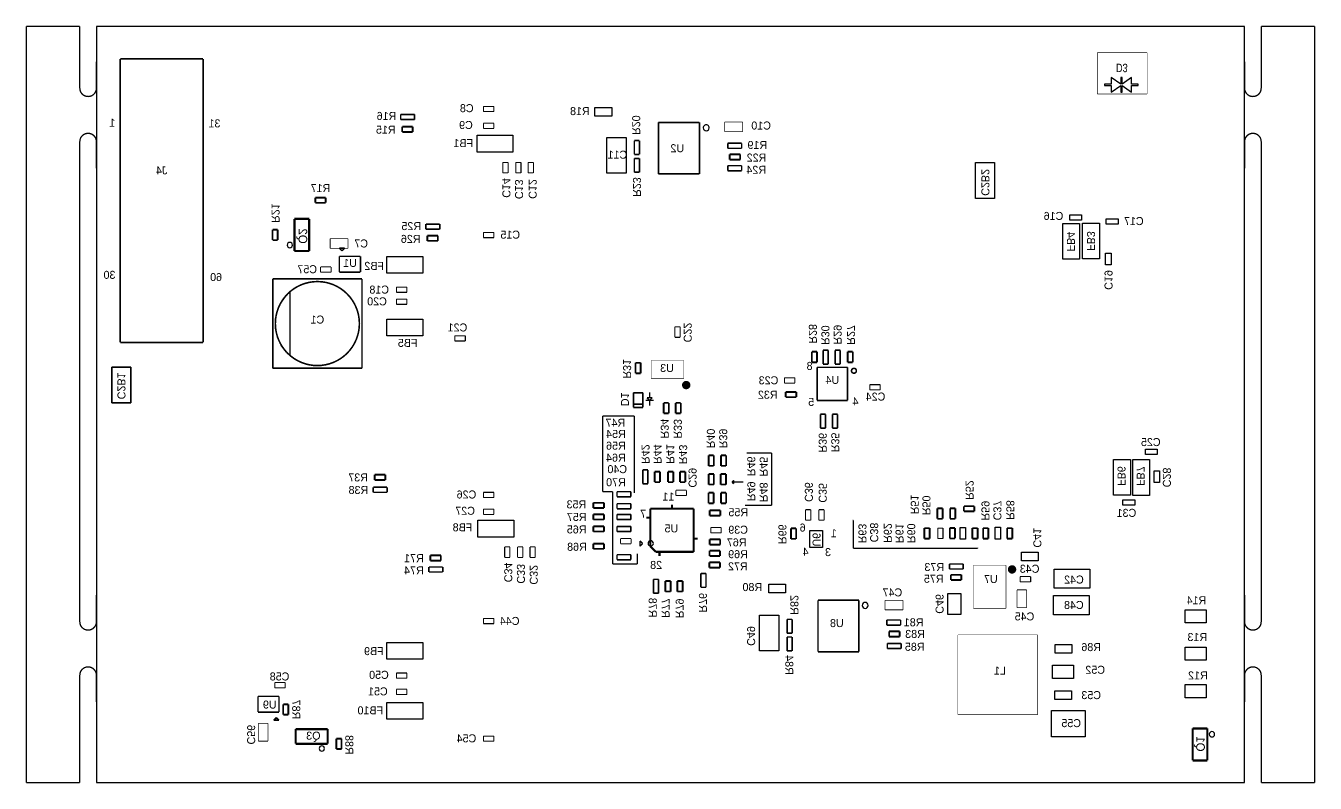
# Model space of a CAD drawing. Extents: x -133 to 287, y -155 to 143.
# Drawn here: x -6.7 to 116, y -0.1 to 72 of the extents above; entities that cross this region are included whole.
import ezdxf
from ezdxf.enums import TextEntityAlignment as Align

# ---------------------------------------------------------------- set-up
doc = ezdxf.new("R2010")
doc.units = 0
for name, color, linetype in [('BG_ASSEMBLY_BOTTOM', 1, 'CONTINUOUS'), ('BG_OUTLINE', 2, 'CONTINUOUS'), ('PG_ASSEMBLY_BOTTOM', 4, 'CONTINUOUS'), ('RD_ASSEMBLY_BOTTOM', 5, 'CONTINUOUS')]:
    doc.layers.add(name, color=color, linetype=linetype)

msp = doc.modelspace()

# ---------------------------------------------------------------- linework, layer by layer
at = {"layer": 'BG_ASSEMBLY_BOTTOM', "const_width": 0.127}
for points in [[(51.2064, 34.8234), (48.1838, 34.8234)], [(48.1838, 34.8234), (48.1838, 27.6098)], [(51.2064, 27.5082), (51.2064, 34.8234)], [(61.915802, 31.31947), (64.27216, 31.31947)], [(64.27216, 31.31947), (64.27216, 26.326592)], [(60.666122, 28.370784), (60.504578, 28.532328)], [(60.509912, 28.535884), (60.669932, 28.695904)], [(60.509912, 28.53055), (60.509912, 28.535884)], [(60.51169, 28.532328), (60.509912, 28.53055)], [(61.57849, 28.532328), (60.51169, 28.532328)], [(60.669932, 28.370784), (60.666122, 28.370784)], [(60.669932, 28.695904), (60.669932, 28.370784)], [(48.1838, 27.6098), (49.149, 27.6098)], [(49.149, 27.6098), (49.149, 20.7518)], [(64.27216, 26.326592), (61.750448, 26.326592)], [(71.97852, 24.89962), (72.06488, 24.89962)], [(72.06488, 24.89962), (72.06488, 22.225)], [(72.06488, 22.225), (83.88858, 22.225)], [(83.88858, 22.225), (83.88858, 22.28342)], [(51.4858, 20.7518), (51.4858, 21.717)], [(49.149, 20.7518), (51.4858, 20.7518)]]:
    msp.add_lwpolyline(points, dxfattribs=at)
at = {"layer": 'BG_OUTLINE', "const_width": 0.127}
for points in [[(-6.6548, -0.06985), (-6.6548, 71.915782)], [(-6.6548, 71.915782), (-1.5748, 71.915782)], [(-1.5748, 66.032888), (-1.5748, 71.915782)], [(110.87481, 66.032888), (110.87481, 71.915782)], [(110.87481, 71.915782), (115.95481, 71.915782)], [(115.95481, 71.915782), (115.95481, -0.06985)], [(0, 66.032888), (0, 68.572888)], [(109.30001, 66.032888), (109.30001, 68.572888)], [(-1.5748, 60.952888), (-1.5748, 58.412888)], [(0, 60.952888), (0, 58.412888)], [(109.30001, 60.952888), (109.30001, 58.412888)], [(110.87481, 60.952888), (110.87481, 17.772888)], [(-1.5748, 15.232888), (-1.5748, 58.412888)], [(0, 15.232888), (0, 17.772888)], [(109.30001, 15.232888), (109.30001, 17.772888)], [(110.87481, 15.232888), (110.87481, 17.772888)], [(-1.5748, 10.152888), (-1.5748, -0.06985)], [(0, 10.152888), (0, 7.612888)], [(109.30001, 10.152888), (109.30001, 7.612888)], [(110.87481, 10.152888), (110.87481, -0.06985)], [(-1.5748, -0.06985), (-6.6548, -0.06985)], [(115.95481, -0.06985), (110.87481, -0.06985)]]:
    msp.add_lwpolyline(points, dxfattribs=at)
at = {"layer": 'BG_OUTLINE'}
for points in [[(109.30001, 71.915782), (0, 71.915782)], [(0, 71.915782), (0, -0.06985)], [(109.30001, -0.06985), (109.30001, 71.915782)], [(0, -0.06985), (109.30001, -0.06985)]]:
    msp.add_lwpolyline(points, dxfattribs=at)
at = {"layer": 'BG_OUTLINE', "const_width": 0.127}
for points in [[(0, 66.032888, -1), (-1.5748, 66.032888)], [(110.87481, 66.032888, -1), (109.30001, 66.032888)], [(-1.5748, 60.952888, -1), (0, 60.952888)], [(109.30001, 60.952888, -1), (110.87481, 60.952888)], [(0, 15.232888, -1), (-1.5748, 15.232888)], [(110.87481, 15.232888, -1), (109.30001, 15.232888)], [(-1.5748, 10.152888, -1), (0, 10.152888)], [(109.30001, 10.152888, -1), (110.87481, 10.152888)]]:
    msp.add_lwpolyline(points, format="xyb", dxfattribs=at)
at = {"layer": 'PG_ASSEMBLY_BOTTOM'}
for points, const_width in [([(2.26568, 41.828212), (2.26568, 68.828412)], 0.14986), ([(2.26568, 68.828412), (10.16508, 68.828412)], 0.14986), ([(10.16508, 68.828412), (10.16508, 41.828212)], 0.14986), ([(95.27032, 65.482216), (95.27032, 69.422264)], 0.050038), ([(95.27032, 69.422264), (100.02012, 69.422264)], 0.050038), ([(100.02012, 69.422264), (100.02012, 65.482216)], 0.050038), ([(100.02012, 65.482216), (95.27032, 65.482216)], 0.050038), ([(36.838128, 64.305688), (37.837872, 64.305688)], 0.1016), ([(36.838128, 63.805816), (36.838128, 64.305688)], 0.1016), ([(37.837872, 63.805816), (36.838128, 63.805816)], 0.1016), ([(37.837872, 64.305688), (37.837872, 63.805816)], 0.1016), ([(28.967176, 63.533274), (30.287976, 63.533274)], 0.150114), ([(28.967176, 63.050674), (28.967176, 63.533274)], 0.150114), ([(30.287976, 63.050674), (28.967176, 63.050674)], 0.150114), ([(30.287976, 63.533274), (30.287976, 63.050674)], 0.150114), ([(36.838128, 62.705488), (37.837872, 62.705488)], 0.1016), ([(36.838128, 62.205616), (36.838128, 62.705488)], 0.1016), ([(37.837872, 62.705488), (37.837872, 62.205616)], 0.1016), ([(53.506624, 57.874916), (53.506624, 62.775084)], 0.150114), ([(53.506624, 62.775084), (57.40654, 62.775084)], 0.150114), ([(57.40654, 62.775084), (57.40654, 57.874916)], 0.150114), ([(59.812682, 61.8998), (59.812682, 62.8142)], 0.0762), ([(59.812682, 62.8142), (61.514482, 62.8142)], 0.0762), ([(61.514482, 62.8142), (61.514482, 61.8998)], 0.0762), ([(29.109416, 62.365382), (30.110176, 62.365382)], 0.18034), ([(29.109416, 61.867542), (29.109416, 62.365382)], 0.18034), ([(30.110176, 61.867542), (29.109416, 61.867542)], 0.18034), ([(30.110176, 62.365382), (30.110176, 61.867542)], 0.18034), ([(37.837872, 62.205616), (36.838128, 62.205616)], 0.1016), ([(61.514482, 61.8998), (59.812682, 61.8998)], 0.0762), ([(51.208686, 59.726322), (51.208686, 61.047122)], 0.150114), ([(51.208686, 61.047122), (51.691286, 61.047122)], 0.150114), ([(51.691286, 61.047122), (51.691286, 59.726322)], 0.150114), ([(60.104782, 60.7949), (61.425582, 60.7949)], 0.150114), ([(60.104782, 60.3123), (60.104782, 60.7949)], 0.150114), ([(61.425582, 60.3123), (60.104782, 60.3123)], 0.150114), ([(61.425582, 60.7949), (61.425582, 60.3123)], 0.150114), ([(38.688264, 57.970928), (38.688264, 58.970672)], 0.1016), ([(38.688264, 58.970672), (39.188136, 58.970672)], 0.1016), ([(39.188136, 58.970672), (39.188136, 57.970928)], 0.1016), ([(39.918386, 57.970928), (39.918386, 58.970672)], 0.1016), ([(39.918386, 58.970672), (40.418258, 58.970672)], 0.1016), ([(40.418258, 58.970672), (40.418258, 57.970928)], 0.1016), ([(41.101264, 57.970928), (41.101264, 58.970672)], 0.1016), ([(41.101264, 58.970672), (41.601136, 58.970672)], 0.1016), ([(41.601136, 58.970672), (41.601136, 57.970928)], 0.1016), ([(51.691286, 59.726322), (51.208686, 59.726322)], 0.150114), ([(51.208686, 58.034174), (51.208686, 59.354974)], 0.150114), ([(51.208686, 59.354974), (51.691286, 59.354974)], 0.150114), ([(51.691286, 59.354974), (51.691286, 58.034174)], 0.150114), ([(60.282582, 59.23788), (60.282582, 59.73572)], 0.18034), ([(60.282582, 59.73572), (61.283342, 59.73572)], 0.18034), ([(61.283342, 59.23788), (60.282582, 59.23788)], 0.18034), ([(61.283342, 59.73572), (61.283342, 59.23788)], 0.18034), ([(39.188136, 57.970928), (38.688264, 57.970928)], 0.1016), ([(40.418258, 57.970928), (39.918386, 57.970928)], 0.1016), ([(41.601136, 57.970928), (41.101264, 57.970928)], 0.1016), ([(51.691286, 58.034174), (51.208686, 58.034174)], 0.150114), ([(57.40654, 57.874916), (53.506624, 57.874916)], 0.150114), ([(60.104782, 58.6613), (61.425582, 58.6613)], 0.150114), ([(60.104782, 58.1787), (60.104782, 58.6613)], 0.150114), ([(61.425582, 58.1787), (60.104782, 58.1787)], 0.150114), ([(61.425582, 58.6613), (61.425582, 58.1787)], 0.150114), ([(20.83562, 55.12308), (20.83562, 55.62092)], 0.18034), ([(20.83562, 55.62092), (21.83638, 55.62092)], 0.18034), ([(21.83638, 55.62092), (21.83638, 55.12308)], 0.18034), ([(21.83638, 55.12308), (20.83562, 55.12308)], 0.18034), ([(20.2565, 53.594), (18.8595, 53.594)], 0.2032), ([(18.8595, 53.594), (18.8595, 50.546)], 0.2032), ([(20.2565, 50.546), (20.2565, 53.594)], 0.2032), ([(31.36138, 53.096922), (32.68218, 53.096922)], 0.150114), ([(31.36138, 52.614322), (31.36138, 53.096922)], 0.150114), ([(32.68218, 53.096922), (32.68218, 52.614322)], 0.150114), ([(16.76908, 51.56962), (16.76908, 52.57038)], 0.18034), ([(16.76908, 52.57038), (17.26692, 52.57038)], 0.18034), ([(17.26692, 51.56962), (16.76908, 51.56962)], 0.18034), ([(17.26692, 52.57038), (17.26692, 51.56962)], 0.18034), ([(22.249384, 51.71186), (23.951184, 51.71186)], 0.0762), ([(22.249384, 50.79746), (22.249384, 51.71186)], 0.0762), ([(23.951184, 51.71186), (23.951184, 50.79746)], 0.0762), ([(32.68218, 52.614322), (31.36138, 52.614322)], 0.150114), ([(31.50362, 52.002182), (32.50438, 52.002182)], 0.18034), ([(31.50362, 51.504342), (31.50362, 52.002182)], 0.18034), ([(32.50438, 51.504342), (31.50362, 51.504342)], 0.18034), ([(32.50438, 52.002182), (32.50438, 51.504342)], 0.18034), ([(36.838128, 52.305458), (37.837872, 52.305458)], 0.1016), ([(36.838128, 51.805586), (36.838128, 52.305458)], 0.1016), ([(37.837872, 51.805586), (36.838128, 51.805586)], 0.1016), ([(37.837872, 52.305458), (37.837872, 51.805586)], 0.1016), ([(18.8595, 50.546), (20.2565, 50.546)], 0.2032), ([(23.951184, 50.79746), (22.249384, 50.79746)], 0.0762), ([(23.379938, 50.55108), (23.130002, 50.801016)], 0.151892), ([(23.130002, 50.801016), (23.629874, 50.801016)], 0.151892), ([(23.629874, 50.801016), (23.379938, 50.55108)], 0.151892), ([(25.129998, 50.026062), (23.130002, 50.026062)], 0.151892), ([(23.130002, 50.026062), (23.130002, 48.525938)], 0.151892), ([(25.129998, 48.525938), (25.129998, 50.026062)], 0.151892), ([(16.786098, 39.377874), (16.786098, 47.87773)], 0.150114), ([(16.786098, 47.87773), (25.285954, 47.87773)], 0.150114), ([(21.344128, 49.017936), (22.343872, 49.017936)], 0.1016), ([(21.344128, 48.518064), (21.344128, 49.017936)], 0.1016), ([(22.343872, 48.518064), (21.344128, 48.518064)], 0.1016), ([(22.343872, 49.017936), (22.343872, 48.518064)], 0.1016), ([(23.130002, 48.525938), (25.129998, 48.525938)], 0.151892), ([(25.285954, 47.87773), (25.285954, 39.377874)], 0.150114), ([(28.562808, 47.104808), (29.562552, 47.104808)], 0.1016), ([(28.562808, 46.604936), (28.562808, 47.104808)], 0.1016), ([(29.562552, 46.604936), (28.562808, 46.604936)], 0.1016), ([(29.562552, 47.104808), (29.562552, 46.604936)], 0.1016), ([(28.557728, 45.959776), (29.557472, 45.959776)], 0.1016), ([(28.557728, 45.459904), (28.557728, 45.959776)], 0.1016), ([(29.557472, 45.459904), (28.557728, 45.459904)], 0.1016), ([(29.557472, 45.959776), (29.557472, 45.459904)], 0.1016), ([(55.066184, 42.319194), (55.066184, 43.318938)], 0.1016), ([(55.066184, 43.318938), (55.566056, 43.318938)], 0.1016), ([(55.566056, 43.318938), (55.566056, 42.319194)], 0.1016), ([(10.16508, 41.828212), (2.26568, 41.828212)], 0.14986), ([(34.120328, 41.967404), (34.120328, 42.467276)], 0.1016), ([(34.120328, 42.467276), (35.120072, 42.467276)], 0.1016), ([(35.120072, 41.967404), (34.120328, 41.967404)], 0.1016), ([(35.120072, 42.467276), (35.120072, 41.967404)], 0.1016), ([(55.566056, 42.319194), (55.066184, 42.319194)], 0.1016), ([(68.106036, 39.944294), (68.106036, 40.945054)], 0.18034), ([(68.106036, 40.945054), (68.603876, 40.945054)], 0.18034), ([(68.603876, 40.945054), (68.603876, 39.944294)], 0.18034), ([(69.178678, 39.766494), (69.178678, 41.087294)], 0.150114), ([(69.178678, 41.087294), (69.661278, 41.087294)], 0.150114), ([(69.661278, 41.087294), (69.661278, 39.766494)], 0.150114), ([(70.321678, 39.766494), (70.321678, 41.087294)], 0.150114), ([(70.321678, 41.087294), (70.804278, 41.087294)], 0.150114), ([(70.804278, 41.087294), (70.804278, 39.766494)], 0.150114), ([(71.50608, 39.944294), (71.50608, 40.945054)], 0.18034), ([(71.50608, 40.945054), (72.00392, 40.945054)], 0.18034), ([(72.00392, 40.945054), (72.00392, 39.944294)], 0.18034), ([(1.460754, 36.079938), (1.460754, 39.483538)], 0.1524), ([(1.460754, 39.483538), (3.289554, 39.483538)], 0.1524), ([(3.289554, 39.483538), (3.289554, 36.079938)], 0.1524), ([(25.285954, 39.377874), (16.786098, 39.377874)], 0.150114), ([(51.32324, 38.889686), (51.32324, 39.890446)], 0.18034), ([(51.32324, 39.890446), (51.82108, 39.890446)], 0.18034), ([(51.82108, 39.890446), (51.82108, 38.889686)], 0.18034), ([(55.916068, 40.138096), (52.816252, 40.138096)], 0.050038), ([(52.816252, 40.138096), (52.816252, 38.388036)], 0.050038), ([(55.916068, 38.388036), (55.916068, 40.138096)], 0.050038), ([(68.603876, 39.944294), (68.106036, 39.944294)], 0.18034), ([(68.604892, 36.31184), (68.604892, 39.461948)], 0.150114), ([(68.604892, 39.461948), (71.505064, 39.461948)], 0.150114), ([(69.661278, 39.766494), (69.178678, 39.766494)], 0.150114), ([(70.804278, 39.766494), (70.321678, 39.766494)], 0.150114), ([(72.00392, 39.944294), (71.50608, 39.944294)], 0.18034), ([(71.505064, 39.461948), (71.505064, 36.31184)], 0.150114), ([(51.82108, 38.889686), (51.32324, 38.889686)], 0.18034), ([(52.816252, 38.388036), (55.916068, 38.388036)], 0.050038), ([(65.491106, 37.962078), (65.491106, 38.46195)], 0.1016), ([(65.491106, 38.46195), (66.49085, 38.46195)], 0.1016), ([(66.49085, 38.46195), (66.49085, 37.962078)], 0.1016), ([(52.01666, 37.040566), (51.12766, 37.040566)], 0.1524), ([(51.12766, 37.040566), (51.12766, 35.643566)], 0.1524), ([(52.01666, 35.643566), (52.01666, 37.040566)], 0.1524), ([(52.66436, 36.570666), (52.66436, 37.078666)], 0.127), ([(66.49085, 37.962078), (65.491106, 37.962078)], 0.1016), ([(65.617598, 36.621974), (65.617598, 37.119814)], 0.18034), ([(65.617598, 37.119814), (66.618358, 37.119814)], 0.18034), ([(66.618358, 37.119814), (66.618358, 36.621974)], 0.18034), ([(73.619106, 37.311838), (73.619106, 37.81171)], 0.1016), ([(73.619106, 37.81171), (74.61885, 37.81171)], 0.1016), ([(74.61885, 37.311838), (73.619106, 37.311838)], 0.1016), ([(74.61885, 37.81171), (74.61885, 37.311838)], 0.1016), ([(3.289554, 36.079938), (1.460754, 36.079938)], 0.1524), ([(51.12766, 35.643566), (52.01666, 35.643566)], 0.1524), ([(51.95316, 35.961066), (51.19116, 35.961066)], 0.1524), ([(52.66436, 36.316666), (52.28336, 36.316666)], 0.127), ([(52.66436, 36.316666), (52.41036, 36.570666)], 0.127), ([(52.41036, 36.570666), (52.91836, 36.570666)], 0.127), ([(52.91836, 36.570666), (52.66436, 36.316666)], 0.127), ([(52.66436, 35.808666), (52.66436, 36.316666)], 0.127), ([(52.66436, 36.316666), (53.04536, 36.316666)], 0.127), ([(53.99024, 35.079686), (53.99024, 36.080446)], 0.18034), ([(53.99024, 36.080446), (54.48808, 36.080446)], 0.18034), ([(54.48808, 36.080446), (54.48808, 35.079686)], 0.18034), ([(55.13324, 35.079686), (55.13324, 36.080446)], 0.18034), ([(55.13324, 36.080446), (55.63108, 36.080446)], 0.18034), ([(55.63108, 36.080446), (55.63108, 35.079686)], 0.18034), ([(66.618358, 36.621974), (65.617598, 36.621974)], 0.18034), ([(71.505064, 36.31184), (68.604892, 36.31184)], 0.150114), ([(54.48808, 35.079686), (53.99024, 35.079686)], 0.18034), ([(55.63108, 35.079686), (55.13324, 35.079686)], 0.18034), ([(68.924678, 33.670494), (68.924678, 34.991294)], 0.150114), ([(68.924678, 34.991294), (69.407278, 34.991294)], 0.150114), ([(69.407278, 34.991294), (69.407278, 33.670494)], 0.150114), ([(70.067678, 33.670494), (70.067678, 34.991294)], 0.150114), ([(70.067678, 34.991294), (70.550278, 34.991294)], 0.150114), ([(70.550278, 34.991294), (70.550278, 33.670494)], 0.150114), ([(69.407278, 33.670494), (68.924678, 33.670494)], 0.150114), ([(70.550278, 33.670494), (70.067678, 33.670494)], 0.150114), ([(58.274458, 30.082744), (58.274458, 31.083504)], 0.18034), ([(58.274458, 31.083504), (58.772298, 31.083504)], 0.18034), ([(58.772298, 31.083504), (58.772298, 30.082744)], 0.18034), ([(59.447684, 30.082744), (59.447684, 31.083504)], 0.18034), ([(59.447684, 31.083504), (59.945524, 31.083504)], 0.18034), ([(59.945524, 31.083504), (59.945524, 30.082744)], 0.18034), ([(52.01285, 28.3718), (52.01285, 29.6926)], 0.150114), ([(52.01285, 29.6926), (52.49545, 29.6926)], 0.150114), ([(52.49545, 29.6926), (52.49545, 28.3718)], 0.150114), ([(53.14823, 28.53182), (53.14823, 29.53258)], 0.18034), ([(53.14823, 29.53258), (53.64607, 29.53258)], 0.18034), ([(53.64607, 29.53258), (53.64607, 28.53182)], 0.18034), ([(54.41823, 28.53182), (54.41823, 29.53258)], 0.18034), ([(54.41823, 29.53258), (54.91607, 29.53258)], 0.18034), ([(54.91607, 29.53258), (54.91607, 28.53182)], 0.18034), ([(55.56123, 28.53182), (55.56123, 29.53258)], 0.18034), ([(55.56123, 29.53258), (56.05907, 29.53258)], 0.18034), ([(56.05907, 29.53258), (56.05907, 28.53182)], 0.18034), ([(58.772298, 30.082744), (58.274458, 30.082744)], 0.18034), ([(59.945524, 30.082744), (59.447684, 30.082744)], 0.18034), ([(26.50109, 29.2354), (27.50185, 29.2354)], 0.18034), ([(26.50109, 28.73756), (26.50109, 29.2354)], 0.18034), ([(27.50185, 28.73756), (26.50109, 28.73756)], 0.18034), ([(27.50185, 29.2354), (27.50185, 28.73756)], 0.18034), ([(52.49545, 28.3718), (52.01285, 28.3718)], 0.150114), ([(53.64607, 28.53182), (53.14823, 28.53182)], 0.18034), ([(54.91607, 28.53182), (54.41823, 28.53182)], 0.18034), ([(56.05907, 28.53182), (55.56123, 28.53182)], 0.18034), ([(58.280554, 28.305252), (58.280554, 29.306012)], 0.18034), ([(58.280554, 29.306012), (58.778394, 29.306012)], 0.18034), ([(58.778394, 28.305252), (58.280554, 28.305252)], 0.18034), ([(58.778394, 29.306012), (58.778394, 28.305252)], 0.18034), ([(59.427618, 28.305252), (59.427618, 29.306012)], 0.18034), ([(59.427618, 29.306012), (59.925458, 29.306012)], 0.18034), ([(59.925458, 28.305252), (59.427618, 28.305252)], 0.18034), ([(59.925458, 29.306012), (59.925458, 28.305252)], 0.18034), ([(26.35885, 28.04414), (27.67965, 28.04414)], 0.150114), ([(26.35885, 27.56154), (26.35885, 28.04414)], 0.150114), ([(27.67965, 27.56154), (26.35885, 27.56154)], 0.150114), ([(27.67965, 28.04414), (27.67965, 27.56154)], 0.150114), ([(36.838128, 27.560016), (37.837872, 27.560016)], 0.1016), ([(36.838128, 27.060144), (36.838128, 27.560016)], 0.1016), ([(37.837872, 27.060144), (36.838128, 27.060144)], 0.1016), ([(37.837872, 27.560016), (37.837872, 27.060144)], 0.1016), ([(49.56175, 27.6225), (50.88255, 27.6225)], 0.150114), ([(49.56175, 27.1399), (49.56175, 27.6225)], 0.150114), ([(50.88255, 27.1399), (49.56175, 27.1399)], 0.150114), ([(50.88255, 27.6225), (50.88255, 27.1399)], 0.150114), ([(55.169308, 27.758136), (56.169052, 27.758136)], 0.1016), ([(55.169308, 27.258264), (55.169308, 27.758136)], 0.1016), ([(56.169052, 27.258264), (55.169308, 27.258264)], 0.1016), ([(56.169052, 27.758136), (56.169052, 27.258264)], 0.1016), ([(58.2676, 26.52395), (58.2676, 27.52471)], 0.18034), ([(58.2676, 27.52471), (58.76544, 27.52471)], 0.18034), ([(58.76544, 27.52471), (58.76544, 26.52395)], 0.18034), ([(59.44743, 26.52395), (59.44743, 27.52471)], 0.18034), ([(59.44743, 27.52471), (59.94527, 27.52471)], 0.18034), ([(59.94527, 27.52471), (59.94527, 26.52395)], 0.18034), ([(36.838128, 25.959816), (37.837872, 25.959816)], 0.1016), ([(36.838128, 25.459944), (36.838128, 25.959816)], 0.1016), ([(37.837872, 25.959816), (37.837872, 25.459944)], 0.1016), ([(47.30877, 26.56332), (48.30953, 26.56332)], 0.18034), ([(47.30877, 26.06548), (47.30877, 26.56332)], 0.18034), ([(48.30953, 26.06548), (47.30877, 26.06548)], 0.18034), ([(48.30953, 26.56332), (48.30953, 26.06548)], 0.18034), ([(49.56175, 26.4795), (50.88255, 26.4795)], 0.150114), ([(49.56175, 25.9969), (49.56175, 26.4795)], 0.150114), ([(50.88255, 25.9969), (49.56175, 25.9969)], 0.150114), ([(50.88255, 26.4795), (50.88255, 25.9969)], 0.150114), ([(56.85155, 26.0096), (52.73675, 26.0096)], 0.2032), ([(52.73675, 26.0096), (52.73675, 22.4028)], 0.2032), ([(54.788308, 26.392124), (54.788308, 26.00198)], 0.2032), ([(56.85155, 21.8948), (56.85155, 26.0096)], 0.2032), ([(58.76544, 26.52395), (58.2676, 26.52395)], 0.18034), ([(58.387742, 25.846786), (59.388502, 25.846786)], 0.18034), ([(58.387742, 25.348946), (58.387742, 25.846786)], 0.18034), ([(59.388502, 25.846786), (59.388502, 25.348946)], 0.18034), ([(59.94527, 26.52395), (59.44743, 26.52395)], 0.18034), ([(67.506088, 24.908256), (67.506088, 25.908)], 0.1016), ([(67.506088, 25.908), (68.00596, 25.908)], 0.1016), ([(68.00596, 25.908), (68.00596, 24.908256)], 0.1016), ([(68.776088, 24.908256), (68.776088, 25.908)], 0.1016), ([(68.776088, 25.908), (69.27596, 25.908)], 0.1016), ([(69.27596, 25.908), (69.27596, 24.908256)], 0.1016), ([(80.050386, 25.04186), (80.050386, 26.04262)], 0.18034), ([(80.050386, 26.04262), (80.548226, 26.04262)], 0.18034), ([(80.548226, 26.04262), (80.548226, 25.04186)], 0.18034), ([(81.26984, 25.04186), (81.26984, 26.04262)], 0.18034), ([(81.26984, 26.04262), (81.76768, 26.04262)], 0.18034), ([(81.76768, 26.04262), (81.76768, 25.04186)], 0.18034), ([(82.5754, 26.24328), (83.57616, 26.24328)], 0.18034), ([(82.5754, 25.74544), (82.5754, 26.24328)], 0.18034), ([(83.57616, 25.74544), (82.5754, 25.74544)], 0.18034), ([(83.57616, 26.24328), (83.57616, 25.74544)], 0.18034), ([(37.837872, 25.459944), (36.838128, 25.459944)], 0.1016), ([(47.30877, 25.47112), (48.30953, 25.47112)], 0.18034), ([(47.30877, 24.97328), (47.30877, 25.47112)], 0.18034), ([(48.30953, 24.97328), (47.30877, 24.97328)], 0.18034), ([(48.30953, 25.47112), (48.30953, 24.97328)], 0.18034), ([(49.56175, 25.45334), (50.88255, 25.45334)], 0.150114), ([(49.56175, 24.97074), (49.56175, 25.45334)], 0.150114), ([(50.88255, 24.97074), (49.56175, 24.97074)], 0.150114), ([(50.88255, 25.45334), (50.88255, 24.97074)], 0.150114), ([(52.35956, 25.142444), (52.749704, 25.142444)], 0.2032), ([(59.388502, 25.348946), (58.387742, 25.348946)], 0.18034), ([(68.00596, 24.908256), (67.506088, 24.908256)], 0.1016), ([(69.27596, 24.908256), (68.776088, 24.908256)], 0.1016), ([(80.548226, 25.04186), (80.050386, 25.04186)], 0.18034), ([(81.76768, 25.04186), (81.26984, 25.04186)], 0.18034), ([(47.30877, 24.32812), (48.30953, 24.32812)], 0.18034), ([(47.30877, 23.83028), (47.30877, 24.32812)], 0.18034), ([(48.30953, 23.83028), (47.30877, 23.83028)], 0.18034), ([(48.30953, 24.32812), (48.30953, 23.83028)], 0.18034), ([(49.56175, 24.31034), (50.88255, 24.31034)], 0.150114), ([(49.56175, 23.82774), (49.56175, 24.31034)], 0.150114), ([(50.88255, 23.82774), (49.56175, 23.82774)], 0.150114), ([(50.88255, 24.31034), (50.88255, 23.82774)], 0.150114), ([(58.485278, 24.202136), (59.485022, 24.202136)], 0.1016), ([(58.485278, 23.702264), (58.485278, 24.202136)], 0.1016), ([(59.485022, 23.702264), (58.485278, 23.702264)], 0.1016), ([(59.485022, 24.202136), (59.485022, 23.702264)], 0.1016), ([(66.110104, 23.129748), (66.110104, 24.130508)], 0.18034), ([(66.110104, 24.130508), (66.607944, 24.130508)], 0.18034), ([(66.607944, 24.130508), (66.607944, 23.129748)], 0.18034), ([(78.82128, 23.14956), (78.82128, 24.15032)], 0.18034), ([(78.82128, 24.15032), (79.31912, 24.15032)], 0.18034), ([(79.31912, 24.15032), (79.31912, 23.14956)], 0.18034), ([(80.090264, 23.160228), (80.090264, 24.159972)], 0.1016), ([(80.090264, 24.159972), (80.590136, 24.159972)], 0.1016), ([(80.590136, 24.159972), (80.590136, 23.160228)], 0.1016), ([(81.23428, 23.16988), (81.23428, 24.17064)], 0.18034), ([(81.23428, 24.17064), (81.73212, 24.17064)], 0.18034), ([(81.73212, 24.17064), (81.73212, 23.16988)], 0.18034), ([(83.381342, 23.14956), (83.381342, 24.15032)], 0.18034), ([(83.381342, 24.15032), (83.879182, 24.15032)], 0.18034), ([(83.879182, 24.15032), (83.879182, 23.14956)], 0.18034), ([(84.40928, 23.14956), (84.40928, 24.15032)], 0.18034), ([(84.40928, 24.15032), (84.90712, 24.15032)], 0.18034), ([(84.90712, 24.15032), (84.90712, 23.14956)], 0.18034), ([(86.69528, 23.14956), (86.69528, 24.15032)], 0.18034), ([(86.69528, 24.15032), (87.19312, 24.15032)], 0.18034), ([(87.19312, 24.15032), (87.19312, 23.14956)], 0.18034), ([(38.866064, 21.3614), (38.866064, 22.361144)], 0.1016), ([(38.866064, 22.361144), (39.365936, 22.361144)], 0.1016), ([(39.365936, 22.361144), (39.365936, 21.3614)], 0.1016), ([(40.096186, 21.3614), (40.096186, 22.361144)], 0.1016), ([(40.096186, 22.361144), (40.596058, 22.361144)], 0.1016), ([(40.596058, 22.361144), (40.596058, 21.3614)], 0.1016), ([(41.279064, 21.3614), (41.279064, 22.361144)], 0.1016), ([(41.279064, 22.361144), (41.778936, 22.361144)], 0.1016), ([(41.778936, 22.361144), (41.778936, 21.3614)], 0.1016), ([(47.30877, 22.67712), (48.30953, 22.67712)], 0.18034), ([(47.30877, 22.17928), (47.30877, 22.67712)], 0.18034), ([(48.30953, 22.17928), (47.30877, 22.17928)], 0.18034), ([(48.30953, 22.67712), (48.30953, 22.17928)], 0.18034), ([(49.893728, 22.660864), (49.893728, 23.160736)], 0.1016), ([(49.893728, 23.160736), (50.893472, 23.160736)], 0.1016), ([(50.893472, 22.660864), (49.893728, 22.660864)], 0.1016), ([(50.893472, 23.160736), (50.893472, 22.660864)], 0.1016), ([(51.74615, 22.4282), (51.74615, 22.9362)], 0.127), ([(51.74615, 22.9362), (52.00015, 22.6822)], 0.127), ([(52.00015, 22.6822), (51.74615, 22.4282)], 0.127), ([(52.73675, 22.4028), (53.24475, 21.8948)], 0.2032), ([(56.85409, 23.140924), (57.244234, 23.140924)], 0.2032), ([(58.379106, 23.079456), (59.379866, 23.079456)], 0.18034), ([(58.379106, 22.581616), (58.379106, 23.079456)], 0.18034), ([(59.379866, 22.581616), (58.379106, 22.581616)], 0.18034), ([(59.379866, 23.079456), (59.379866, 22.581616)], 0.18034), ([(66.607944, 23.129748), (66.110104, 23.129748)], 0.18034), ([(79.31912, 23.14956), (78.82128, 23.14956)], 0.18034), ([(80.590136, 23.160228), (80.090264, 23.160228)], 0.1016), ([(81.73212, 23.16988), (81.23428, 23.16988)], 0.18034), ([(83.879182, 23.14956), (83.381342, 23.14956)], 0.18034), ([(84.90712, 23.14956), (84.40928, 23.14956)], 0.18034), ([(87.19312, 23.14956), (86.69528, 23.14956)], 0.18034), ([(31.79064, 21.55952), (32.7914, 21.55952)], 0.18034), ([(31.79064, 21.06168), (31.79064, 21.55952)], 0.18034), ([(32.7914, 21.06168), (31.79064, 21.06168)], 0.18034), ([(32.7914, 21.55952), (32.7914, 21.06168)], 0.18034), ([(39.365936, 21.3614), (38.866064, 21.3614)], 0.1016), ([(40.596058, 21.3614), (40.096186, 21.3614)], 0.1016), ([(41.778936, 21.3614), (41.279064, 21.3614)], 0.1016), ([(49.5554, 21.6281), (50.8762, 21.6281)], 0.150114), ([(49.5554, 21.1455), (49.5554, 21.6281)], 0.150114), ([(50.8762, 21.1455), (49.5554, 21.1455)], 0.150114), ([(50.8762, 21.6281), (50.8762, 21.1455)], 0.150114), ([(53.24475, 21.8948), (56.85155, 21.8948)], 0.2032), ([(53.599842, 21.87956), (53.599842, 21.489416)], 0.2032), ([(58.35269, 20.890992), (59.35345, 20.890992)], 0.18034), ([(58.35269, 20.393152), (58.35269, 20.890992)], 0.18034), ([(58.365898, 21.998432), (59.366658, 21.998432)], 0.18034), ([(58.365898, 21.500592), (58.365898, 21.998432)], 0.18034), ([(59.366658, 21.500592), (58.365898, 21.500592)], 0.18034), ([(59.35345, 20.890992), (59.35345, 20.393152)], 0.18034), ([(59.366658, 21.998432), (59.366658, 21.500592)], 0.18034), ([(31.6484, 20.45589), (32.9692, 20.45589)], 0.150114), ([(31.6484, 19.973544), (31.6484, 20.45589)], 0.150114), ([(32.9692, 19.973544), (31.6484, 19.973544)], 0.150114), ([(32.9692, 20.45589), (32.9692, 19.973544)], 0.150114), ([(57.5437, 18.5166), (57.5437, 19.8374)], 0.150114), ([(57.5437, 19.8374), (58.0263, 19.8374)], 0.150114), ([(58.0263, 19.8374), (58.0263, 18.5166)], 0.150114), ([(59.35345, 20.393152), (58.35269, 20.393152)], 0.18034), ([(81.19618, 20.25904), (81.19618, 20.74164)], 0.150114), ([(81.19618, 20.74164), (82.51698, 20.74164)], 0.150114), ([(82.51698, 20.25904), (81.19618, 20.25904)], 0.150114), ([(81.33842, 19.21002), (81.33842, 19.70786)], 0.18034), ([(81.33842, 19.70786), (82.33918, 19.70786)], 0.18034), ([(82.33918, 19.70786), (82.33918, 19.21002)], 0.18034), ([(82.51698, 20.74164), (82.51698, 20.25904)], 0.150114), ([(83.489292, 16.519906), (83.489292, 20.619974)], 0.050038), ([(83.489292, 20.619974), (86.589108, 20.619974)], 0.050038), ([(86.589108, 20.619974), (86.589108, 16.519906)], 0.050038), ([(53.02885, 17.9578), (53.02885, 19.2786)], 0.150114), ([(53.02885, 19.2786), (53.51145, 19.2786)], 0.150114), ([(53.51145, 19.2786), (53.51145, 17.9578)], 0.150114), ([(54.16423, 18.11782), (54.16423, 19.11858)], 0.18034), ([(54.16423, 19.11858), (54.66207, 19.11858)], 0.18034), ([(54.66207, 19.11858), (54.66207, 18.11782)], 0.18034), ([(55.30723, 18.11782), (55.30723, 19.11858)], 0.18034), ([(55.30723, 19.11858), (55.80507, 19.11858)], 0.18034), ([(55.80507, 19.11858), (55.80507, 18.11782)], 0.18034), ([(58.0263, 18.5166), (57.5437, 18.5166)], 0.150114), ([(82.33918, 19.21002), (81.33842, 19.21002)], 0.18034), ([(87.932514, 19.53895), (88.932258, 19.53895)], 0.1016), ([(87.932514, 19.039078), (87.932514, 19.53895)], 0.1016), ([(88.932258, 19.039078), (87.932514, 19.039078)], 0.1016), ([(88.932258, 19.53895), (88.932258, 19.039078)], 0.1016), ([(53.51145, 17.9578), (53.02885, 17.9578)], 0.150114), ([(54.66207, 18.11782), (54.16423, 18.11782)], 0.18034), ([(55.80507, 18.11782), (55.30723, 18.11782)], 0.18034), ([(68.687442, 12.383516), (68.687442, 17.283684)], 0.150114), ([(68.687442, 17.283684), (72.587358, 17.283684)], 0.150114), ([(72.587358, 17.283684), (72.587358, 12.383516)], 0.150114), ([(75.07478, 16.37284), (75.07478, 17.28724)], 0.0762), ([(75.07478, 17.28724), (76.77658, 17.28724)], 0.0762), ([(76.77658, 17.28724), (76.77658, 16.37284)], 0.0762), ([(87.63, 16.57604), (87.63, 18.27784)], 0.0762), ([(87.63, 18.27784), (88.5444, 18.27784)], 0.0762), ([(88.5444, 18.27784), (88.5444, 16.57604)], 0.0762), ([(76.77658, 16.37284), (75.07478, 16.37284)], 0.0762), ([(86.589108, 16.519906), (83.489292, 16.519906)], 0.050038), ([(88.5444, 16.57604), (87.63, 16.57604)], 0.0762), ([(36.838128, 15.559786), (37.837872, 15.559786)], 0.1016), ([(36.838128, 15.059914), (36.838128, 15.559786)], 0.1016), ([(37.837872, 15.059914), (36.838128, 15.059914)], 0.1016), ([(37.837872, 15.559786), (37.837872, 15.059914)], 0.1016), ([(65.74536, 14.152372), (65.74536, 15.473172)], 0.150114), ([(65.74536, 15.473172), (66.22796, 15.473172)], 0.150114), ([(66.22796, 15.473172), (66.22796, 14.152372)], 0.150114), ([(75.2348, 15.4051), (76.5556, 15.4051)], 0.150114), ([(75.2348, 14.9225), (75.2348, 15.4051)], 0.150114), ([(76.5556, 14.9225), (75.2348, 14.9225)], 0.150114), ([(76.5556, 15.4051), (76.5556, 14.9225)], 0.150114), ([(66.22796, 14.152372), (65.74536, 14.152372)], 0.150114), ([(65.74536, 12.46886), (65.74536, 13.78966)], 0.150114), ([(65.74536, 13.78966), (66.22796, 13.78966)], 0.150114), ([(66.22796, 13.78966), (66.22796, 12.46886)], 0.150114), ([(75.4634, 13.82268), (75.4634, 14.32052)], 0.18034), ([(75.4634, 14.32052), (76.46416, 14.32052)], 0.18034), ([(76.46416, 13.82268), (75.4634, 13.82268)], 0.18034), ([(76.46416, 14.32052), (76.46416, 13.82268)], 0.18034), ([(82.00136, 6.3881), (82.00136, 13.98778)], 0.0508), ([(82.00136, 13.98778), (89.60104, 13.98778)], 0.0508), ([(89.60104, 13.98778), (89.60104, 6.3881)], 0.0508), ([(66.22796, 12.46886), (65.74536, 12.46886)], 0.150114), ([(72.587358, 12.383516), (68.687442, 12.383516)], 0.150114), ([(75.2856, 13.1699), (76.6064, 13.1699)], 0.150114), ([(75.2856, 12.6873), (75.2856, 13.1699)], 0.150114), ([(76.6064, 12.6873), (75.2856, 12.6873)], 0.150114), ([(76.6064, 13.1699), (76.6064, 12.6873)], 0.150114), ([(28.562808, 10.359136), (29.562552, 10.359136)], 0.1016), ([(28.562808, 9.859264), (28.562808, 10.359136)], 0.1016), ([(29.562552, 9.859264), (28.562808, 9.859264)], 0.1016), ([(29.562552, 10.359136), (29.562552, 9.859264)], 0.1016), ([(16.975328, 8.944864), (16.975328, 9.444736)], 0.1016), ([(16.975328, 9.444736), (17.975072, 9.444736)], 0.1016), ([(17.975072, 8.944864), (16.975328, 8.944864)], 0.1016), ([(17.975072, 9.444736), (17.975072, 8.944864)], 0.1016), ([(28.562808, 8.809736), (29.562552, 8.809736)], 0.1016), ([(28.562808, 8.309864), (28.562808, 8.809736)], 0.1016), ([(29.562552, 8.809736), (29.562552, 8.309864)], 0.1016), ([(17.382998, 8.141462), (15.383002, 8.141462)], 0.151892), ([(15.383002, 8.141462), (15.383002, 6.641338)], 0.151892), ([(17.382998, 6.641338), (17.382998, 8.141462)], 0.151892), ([(17.78508, 6.38302), (17.78508, 7.38378)], 0.18034), ([(17.78508, 7.38378), (18.28292, 7.38378)], 0.18034), ([(18.28292, 7.38378), (18.28292, 6.38302)], 0.18034), ([(29.562552, 8.309864), (28.562808, 8.309864)], 0.1016), ([(15.383002, 6.641338), (17.382998, 6.641338)], 0.151892), ([(16.883126, 5.866384), (17.133062, 6.11632)], 0.151892), ([(17.133062, 6.11632), (17.382998, 5.866384)], 0.151892), ([(18.28292, 6.38302), (17.78508, 6.38302)], 0.18034), ([(89.60104, 6.3881), (82.00136, 6.3881)], 0.0508), ([(15.4178, 3.8735), (15.4178, 5.5753)], 0.0762), ([(15.4178, 5.5753), (16.3322, 5.5753)], 0.0762), ([(16.3322, 5.5753), (16.3322, 3.8735)], 0.0762), ([(17.382998, 5.866384), (16.883126, 5.866384)], 0.151892), ([(22.0218, 5.0165), (18.9738, 5.0165)], 0.2032), ([(18.9738, 5.0165), (18.9738, 3.6195)], 0.2032), ([(22.0218, 3.6195), (22.0218, 5.0165)], 0.2032), ([(104.351836, 5.08), (104.351836, 2.032)], 0.2032), ([(105.748836, 5.08), (104.351836, 5.08)], 0.2032), ([(105.748836, 2.032), (105.748836, 5.08)], 0.2032), ([(16.3322, 3.8735), (15.4178, 3.8735)], 0.0762), ([(18.9738, 3.6195), (22.0218, 3.6195)], 0.2032), ([(22.83968, 3.114802), (22.83968, 4.115562)], 0.18034), ([(22.83968, 4.115562), (23.33752, 4.115562)], 0.18034), ([(23.33752, 4.115562), (23.33752, 3.114802)], 0.18034), ([(36.838128, 4.358386), (37.837872, 4.358386)], 0.1016), ([(36.838128, 3.858514), (36.838128, 4.358386)], 0.1016), ([(37.837872, 3.858514), (36.838128, 3.858514)], 0.1016), ([(37.837872, 4.358386), (37.837872, 3.858514)], 0.1016), ([(23.33752, 3.114802), (22.83968, 3.114802)], 0.18034), ([(104.351836, 2.032), (105.748836, 2.032)], 0.2032)]:
    msp.add_lwpolyline(points, dxfattribs=dict(at, const_width=const_width))
for points in [[(96.607122, 66.408554), (95.972122, 66.408554)], [(95.972122, 66.408554), (95.972122, 66.281554)], [(95.972122, 66.281554), (96.607122, 66.281554)], [(97.507044, 66.408554), (96.607122, 67.043554)], [(96.607122, 67.043554), (96.607122, 66.408554)], [(96.607122, 66.281554), (96.607122, 65.646554)], [(96.607122, 65.646554), (97.504758, 66.279776)], [(97.504758, 66.279776), (97.507044, 66.279776)], [(97.634044, 67.043554), (97.507044, 67.043554)], [(97.507044, 67.043554), (97.507044, 66.408554)], [(97.507044, 66.279776), (97.507044, 65.646554)], [(97.634044, 67.041776), (97.634044, 67.043554)], [(97.63506, 67.041776), (97.634044, 67.041776)], [(97.63506, 66.408554), (97.63506, 67.041776)], [(97.637346, 66.408554), (97.63506, 66.408554)], [(97.63506, 65.644776), (97.63506, 66.279776)], [(97.63506, 66.279776), (98.534982, 65.644776)], [(98.534982, 67.041776), (97.637346, 66.408554)], [(98.534982, 66.406776), (98.534982, 67.041776)], [(99.169982, 66.406776), (98.534982, 66.406776)], [(98.534982, 65.644776), (98.534982, 66.279776)], [(98.534982, 66.279776), (99.169982, 66.279776)], [(99.169982, 66.279776), (99.169982, 66.406776)], [(97.507044, 65.646554), (97.50806, 65.646554)], [(97.50806, 65.646554), (97.50806, 65.644776)], [(97.50806, 65.644776), (97.63506, 65.644776)], [(47.463202, 63.368936), (47.463202, 64.193928)], [(47.463202, 64.193928), (49.063402, 64.193928)], [(49.063402, 64.193928), (49.063402, 63.368936)], [(49.063402, 63.368936), (47.463202, 63.368936)], [(36.24834, 61.5569), (39.64686, 61.5569)], [(36.24834, 59.9567), (36.24834, 61.5569)], [(39.64686, 61.5569), (39.64686, 59.9567)], [(48.58893, 57.954926), (48.58893, 61.358526)], [(48.58893, 61.358526), (50.41773, 61.358526)], [(50.41773, 61.358526), (50.41773, 57.954926)], [(39.64686, 59.9567), (36.24834, 59.9567)], [(83.6676, 55.5498), (83.6676, 58.9534)], [(83.6676, 58.9534), (85.4964, 58.9534)], [(85.4964, 58.9534), (85.4964, 55.5498)], [(50.41773, 57.954926), (48.58893, 57.954926)], [(85.4964, 55.5498), (83.6676, 55.5498)], [(91.980258, 49.771046), (91.980258, 53.169566)], [(91.980258, 53.169566), (93.580458, 53.169566)], [(92.66428, 53.486812), (92.66428, 53.994812)], [(92.66428, 53.994812), (93.78188, 53.994812)], [(93.78188, 53.486812), (92.66428, 53.486812)], [(93.580458, 53.169566), (93.580458, 49.771046)], [(93.78188, 53.994812), (93.78188, 53.486812)], [(93.88094, 49.798732), (93.88094, 53.197252)], [(93.88094, 53.197252), (95.48114, 53.197252)], [(95.48114, 53.197252), (95.48114, 49.798732)], [(96.135698, 53.103526), (96.135698, 53.611526)], [(96.135698, 53.611526), (97.253298, 53.611526)], [(97.253298, 53.103526), (96.135698, 53.103526)], [(97.253298, 53.611526), (97.253298, 53.103526)], [(96.072198, 50.337466), (96.580198, 50.337466)], [(96.072198, 49.219866), (96.072198, 50.337466)], [(96.580198, 50.337466), (96.580198, 49.219866)], [(27.66314, 48.416972), (27.66314, 50.017172)], [(27.66314, 50.017172), (31.06166, 50.017172)], [(31.06166, 50.017172), (31.06166, 48.416972)], [(93.580458, 49.771046), (91.980258, 49.771046)], [(95.48114, 49.798732), (93.88094, 49.798732)], [(96.580198, 49.219866), (96.072198, 49.219866)], [(31.06166, 48.416972), (27.66314, 48.416972)], [(18.412714, 46.624494), (18.412714, 40.591232)], [(27.66314, 42.447972), (27.66314, 44.048172)], [(27.66314, 44.048172), (31.06166, 44.048172)], [(31.06166, 44.048172), (31.06166, 42.447972)], [(31.06166, 42.447972), (27.66314, 42.447972)], [(99.855782, 31.15183), (99.855782, 31.65983)], [(99.855782, 31.65983), (100.973382, 31.65983)], [(100.973382, 31.15183), (99.855782, 31.15183)], [(100.973382, 31.65983), (100.973382, 31.15183)], [(96.826324, 27.283918), (96.826324, 30.682438)], [(96.826324, 30.682438), (98.426524, 30.682438)], [(98.426524, 30.682438), (98.426524, 27.283918)], [(98.64725, 27.272234), (98.64725, 30.670754)], [(98.64725, 30.670754), (100.24745, 30.670754)], [(100.24745, 30.670754), (100.24745, 27.272234)], [(100.697792, 28.48102), (100.697792, 29.59862)], [(100.697792, 29.59862), (101.205792, 29.59862)], [(101.205792, 29.59862), (101.205792, 28.48102)], [(101.205792, 28.48102), (100.697792, 28.48102)], [(98.426524, 27.283918), (96.826324, 27.283918)], [(100.24745, 27.272234), (98.64725, 27.272234)], [(97.716594, 26.345896), (97.716594, 26.853896)], [(97.716594, 26.853896), (98.834194, 26.853896)], [(98.834194, 26.345896), (97.716594, 26.345896)], [(98.834194, 26.853896), (98.834194, 26.345896)], [(36.32454, 24.9047), (39.72306, 24.9047)], [(36.32454, 23.3045), (36.32454, 24.9047)], [(39.72306, 24.9047), (39.72306, 23.3045)], [(67.918076, 22.322028), (67.918076, 23.922228)], [(67.918076, 23.922228), (69.117972, 23.922228)], [(69.117972, 23.922228), (69.117972, 22.322028)], [(82.233262, 24.2062), (82.741262, 24.2062)], [(82.233262, 23.0886), (82.233262, 24.2062)], [(82.741262, 24.2062), (82.741262, 23.0886)], [(85.5472, 23.114), (85.5472, 24.2316)], [(85.5472, 24.2316), (86.0552, 24.2316)], [(86.0552, 24.2316), (86.0552, 23.114)], [(39.72306, 23.3045), (36.32454, 23.3045)], [(69.117972, 22.322028), (67.918076, 22.322028)], [(82.741262, 23.0886), (82.233262, 23.0886)], [(86.0552, 23.114), (85.5472, 23.114)], [(88.0491, 21.85162), (89.6493, 21.85162)], [(88.0491, 21.02866), (88.0491, 21.85162)], [(89.6493, 21.02866), (88.0491, 21.02866)], [(89.6493, 21.85162), (89.6493, 21.02866)], [(91.172792, 20.252944), (94.576392, 20.252944)], [(91.172792, 18.424144), (91.172792, 20.252944)], [(94.576392, 20.252944), (94.576392, 18.424144)], [(63.9953, 17.977104), (63.9953, 18.802096)], [(63.9953, 18.802096), (65.5955, 18.802096)], [(65.5955, 18.802096), (65.5955, 17.977104)], [(94.576392, 18.424144), (91.172792, 18.424144)], [(65.5955, 17.977104), (63.9953, 17.977104)], [(81.035906, 15.944342), (81.035906, 17.944338)], [(81.035906, 17.944338), (82.286094, 17.944338)], [(82.286094, 17.944338), (82.286094, 15.944342)], [(91.104212, 17.729708), (94.507812, 17.729708)], [(91.104212, 15.900908), (91.104212, 17.729708)], [(94.507812, 17.729708), (94.507812, 15.900908)], [(103.648002, 16.373094), (105.647998, 16.373094)], [(103.648002, 15.122906), (103.648002, 16.373094)], [(105.647998, 16.373094), (105.647998, 15.122906)], [(63.128144, 12.4587), (63.128144, 15.8623)], [(63.128144, 15.8623), (64.956944, 15.8623)], [(64.956944, 15.8623), (64.956944, 12.4587)], [(82.286094, 15.944342), (81.035906, 15.944342)], [(94.507812, 15.900908), (91.104212, 15.900908)], [(105.647998, 15.122906), (103.648002, 15.122906)], [(27.66314, 11.6713), (27.66314, 13.2715)], [(27.66314, 13.2715), (31.06166, 13.2715)], [(31.06166, 13.2715), (31.06166, 11.6713)], [(64.956944, 12.4587), (63.128144, 12.4587)], [(91.2495, 13.064236), (92.8497, 13.064236)], [(91.2495, 12.239244), (91.2495, 13.064236)], [(92.8497, 13.064236), (92.8497, 12.239244)], [(103.648002, 12.817094), (105.647998, 12.817094)], [(103.648002, 11.566906), (103.648002, 12.817094)], [(105.647998, 12.817094), (105.647998, 11.566906)], [(31.06166, 11.6713), (27.66314, 11.6713)], [(91.024202, 11.092434), (93.024198, 11.092434)], [(91.024202, 9.842246), (91.024202, 11.092434)], [(92.8497, 12.239244), (91.2495, 12.239244)], [(93.024198, 11.092434), (93.024198, 9.842246)], [(105.647998, 11.566906), (103.648002, 11.566906)], [(93.024198, 9.842246), (91.024202, 9.842246)], [(91.2241, 8.66902), (92.8243, 8.66902)], [(91.2241, 7.84606), (91.2241, 8.66902)], [(92.8243, 8.66902), (92.8243, 7.84606)], [(103.648002, 9.261094), (105.647998, 9.261094)], [(103.648002, 8.010906), (103.648002, 9.261094)], [(105.647998, 9.261094), (105.647998, 8.010906)], [(27.66314, 5.9563), (27.66314, 7.5565)], [(27.66314, 7.5565), (31.06166, 7.5565)], [(31.06166, 7.5565), (31.06166, 5.9563)], [(92.8243, 7.84606), (91.2241, 7.84606)], [(105.647998, 8.010906), (103.648002, 8.010906)], [(90.932, 6.78434), (94.1324, 6.78434)], [(90.932, 4.29514), (90.932, 6.78434)], [(94.1324, 6.78434), (94.1324, 4.29514)], [(31.06166, 5.9563), (27.66314, 5.9563)], [(94.1324, 4.29514), (90.932, 4.29514)]]:
    msp.add_lwpolyline(points, dxfattribs=at)
for points in [[(58.336942, 62.26048, 1), (57.764222, 62.26032, 1)], [(18.669, 51.1048, 1), (18.161, 51.1048, 1)], [(53.021738, 22.699726, 1), (52.513738, 22.699726, 1)], [(73.46696, 16.79448, 1), (72.89424, 16.79432, 1)], [(106.447336, 4.5212, 1), (105.939336, 4.5212, 1)], [(21.717, 3.175, 1), (21.209, 3.175, 1)]]:
    msp.add_lwpolyline(points, format="xyb", close=True, dxfattribs=at)
for points, const_width in [([(25.036018, 43.627802, 1), (17.036034, 43.627802, 1)], 0.150114), ([(72.34301, 39.13378, 1), (71.877746, 39.134008, 1)], 0.150114), ([(56.346852, 37.772594, 1), (55.946868, 37.772538, 1)], 0.40005), ([(87.359998, 20.220432, 1), (86.960602, 20.220648, 1)], 0.40005)]:
    msp.add_lwpolyline(points, format="xyb", close=True, dxfattribs=dict(at, const_width=const_width))
msp.add_lwpolyline([(18.412714, 40.591232, -0.455219), (18.412714, 46.624494)], format="xyb", dxfattribs=at)

# ---------------------------------------------------------------- texts
at = {"layer": 'PG_ASSEMBLY_BOTTOM', "text_generation_flag": 2}
for s, p in [('1', (1.79324, 62.364874)), ('31', (11.811, 62.3062)), ('30', (1.8161, 47.886874)), ('60', (11.9634, 47.6758)), ('8', (68.1736, 39.2176)), ('5', (68.326, 35.7886)), ('4', (72.5424, 35.8394)), ('11', (55.0164, 26.7716)), ('7', (52.324, 25.146)), ('6', (67.5132, 23.8252)), ('1', (70.485, 23.2918)), ('4', (67.7926, 21.5392)), ('3', (69.9262, 21.4884)), ('28', (53.848, 20.2692))]:
    msp.add_text(s, height=0.762, dxfattribs=at).set_placement(p)
at = {"layer": 'RD_ASSEMBLY_BOTTOM', "text_generation_flag": 2, "width": 0.812698}
msp.add_text('D3', height=0.8001, rotation=180, dxfattribs=at).set_placement((97.6122, 68.3641), align=Align.CENTER)
at = {"layer": 'RD_ASSEMBLY_BOTTOM', "text_generation_flag": 2}
for s, p in [('C8', (35.2552, 63.754)), ('R16', (27.61996, 63.01486)), ('C9', (35.179, 62.1538)), ('R15', (27.54884, 61.7093)), ('FB1', (34.925, 60.4266)), ('U2', (55.2958, 59.944)), ('R19', (62.9158, 60.2488)), ('R22', (62.8396, 59.055)), ('J4', (6.21538, 57.832752)), ('R24', (62.8142, 57.8866)), ('R17', (21.33092, 56.14924)), ('C16', (91.108784, 53.49494)), ('R25', (29.972, 52.5272)), ('C17', (98.75266, 53.006244)), ('R26', (29.9212, 51.308)), ('C15', (39.3954, 51.7144)), ('C57', (20.06854, 48.42256)), ('FB2', (26.4414, 48.7426)), ('C18', (26.924, 46.482)), ('C20', (26.71572, 45.362368)), ('C1', (21.036026, 43.627802)), ('C21', (34.37382, 42.87774)), ('FB5', (29.63164, 41.41216)), ('U3', (54.31917, 39.018464)), ('C23', (63.9826, 37.846)), ('U4', (70.054978, 37.886894)), ('R32', (63.9064, 36.4744)), ('C24', (74.168, 36.2966)), ('R47', (49.403, 33.8074)), ('R54', (49.4538, 32.7406)), ('R56', (49.4538, 31.623)), ('C25', (100.366322, 31.964884)), ('R64', (49.4538, 30.48)), ('C40', (49.5808, 29.3878)), ('R37', (24.9174, 28.6004)), ('R70', (49.4538, 28.1432)), ('R38', (24.9428, 27.4066)), ('C26', (35.2298, 26.9748)), ('C27', (35.1028, 25.4254)), ('R53', (45.6946, 26.035)), ('R55', (61.096652, 25.284938)), ('C31', (98.053144, 25.226772)), ('FB8', (34.8488, 23.8506)), ('R57', (45.72, 24.8412)), ('R65', (45.72, 23.6474)), ('U5', (54.737, 23.749)), ('C39', (61.087, 23.622)), ('R68', (45.7454, 21.9964)), ('R67', (60.952634, 22.41804)), ('R71', (30.226, 20.91182)), ('R72', (61.06287, 20.134072)), ('R69', (61.076078, 21.292312)), ('R74', (30.226, 19.74342)), ('R75', (79.7052, 18.95094)), ('R73', (79.756, 20.06854)), ('U7', (85.1408, 18.92554)), ('C43', (88.835992, 19.902932)), ('C44', (39.3446, 14.9352)), ('U8', (70.485, 14.732)), ('R81', (77.79258, 14.80566)), ('R83', (77.9272, 13.69822)), ('FB9', (26.416, 12.065)), ('R85', (77.89672, 12.474194)), ('C58', (17.4371, 9.64946)), ('C50', (26.8986, 9.8044)), ('L1', (86.0044, 10.21334)), ('C51', (26.797, 8.2296)), ('FB10', (26.078942, 6.422644)), ('C54', (35.2298, 3.7592))]:
    msp.add_text(s, height=0.762, dxfattribs=at).set_placement(p, align=Align.CENTER)
for s, p in [('R18', (46.95952, 63.476632)), ('C10', (64.2112, 62.103)), ('C11', (50.533046, 59.324748)), ('C7', (25.85466, 50.87366)), ('U1', (24.79802, 49.022)), ('C42', (93.986858, 18.875756)), ('R80', (63.373, 18.161)), ('C47', (76.708, 17.653)), ('C48', (93.979746, 16.454628)), ('R14', (105.64368, 16.90624)), ('C45', (89.281, 15.367)), ('R13', (105.73004, 13.40104)), ('R86', (95.631, 12.446)), ('C52', (96.012, 10.287)), ('R12', (105.78592, 9.75106)), ('C53', (95.631, 7.874)), ('U9', (17.1577, 6.97484)), ('C55', (93.726, 5.207)), ('Q3', (21.336, 4.0132))]:
    msp.add_text(s, height=0.762, dxfattribs=at).set_placement(p)
for s, p in [('R20', (51.007264, 62.51448)), ('C14', (38.647878, 56.5404)), ('C13', (39.8526, 56.4134)), ('C12', (41.148, 56.4388)), ('R23', (51.0794, 56.623712)), ('R21', (16.67891, 54.138322)), ('FB4', (92.387674, 51.425856)), ('FB3', (94.298516, 51.483514)), ('C19', (95.965264, 47.776638)), ('C22', (55.9054, 42.7736)), ('R28', (67.818, 42.6466)), ('R30', (69.0118, 42.5196)), ('R29', (70.1802, 42.5704)), ('R27', (71.4502, 42.545)), ('R31', (50.1396, 39.3192)), ('R34', (53.721, 33.6296)), ('R33', (54.9656, 33.6042)), ('R40', (58.108088, 32.684212)), ('R39', (59.28614, 32.684212)), ('R36', (68.7578, 32.2834)), ('R35', (69.9516, 32.3088)), ('R42', (51.8922, 31.1912)), ('R44', (53.0352, 31.1912)), ('R41', (54.2544, 31.2166)), ('R43', (55.4736, 31.1658)), ('R46', (61.958728, 30.04058)), ('R45', (63.137034, 30.011878)), ('C29', (56.369458, 28.94838)), ('FB6', (97.202244, 29.110178)), ('FB7', (99.02317, 29.098494)), ('C28', (101.515926, 28.976574)), ('R49', (61.958728, 27.65552)), ('R48', (63.137034, 27.569414)), ('C36', (67.437, 27.5844)), ('C35', (68.7578, 27.5082)), ('R52', (82.7405, 27.76982)), ('R51', (77.52334, 26.40584)), ('R50', (78.63078, 26.31948)), ('R59', (84.24926, 25.81656)), ('C37', (85.38464, 25.8318)), ('R58', (86.61908, 25.87498)), ('C38', (73.65492, 23.734776)), ('R62', (74.95032, 23.68804)), ('R61', (76.06792, 23.66264)), ('R60', (77.18552, 23.66264)), ('R66', (64.9224, 23.5712)), ('R63', (72.53732, 23.63724)), ('C34', (38.825678, 19.930872)), ('C33', (40.0304, 19.803872)), ('C32', (41.2496, 19.7104)), ('R78', (52.578, 16.5862)), ('R77', (53.7972, 16.5354)), ('R79', (55.1434, 16.51)), ('R76', (57.3532, 17.0434)), ('R82', (66.06413, 16.841724)), ('R84', (65.575688, 11.123422)), ('R87', (18.6436, 6.886956)), ('R88', (23.6982, 3.517138))]:
    msp.add_text(s, height=0.762, rotation=270, dxfattribs=at).set_placement(p, align=Align.CENTER)
for s, height, p in [('C2B2', 0.762, (84.240878, 55.793386)), ('Q2', 0.8128, (19.2532, 51.2318)), ('C2B1', 0.762, (2.003298, 36.416996)), ('D1', 0.762, (49.9364, 35.7632)), ('U6', 0.762, (68.1736, 22.4028)), ('C41', 0.762, (89.187528, 22.302216)), ('C46', 0.762, (79.883, 16.002)), ('C49', 0.762, (61.94044, 12.94765)), ('C56', 0.762, (14.351, 3.556)), ('Q1', 0.8128, (104.69372, 2.8829))]:
    msp.add_text(s, height=height, rotation=270, dxfattribs=at).set_placement(p)

doc.saveas('drawing.dxf')
